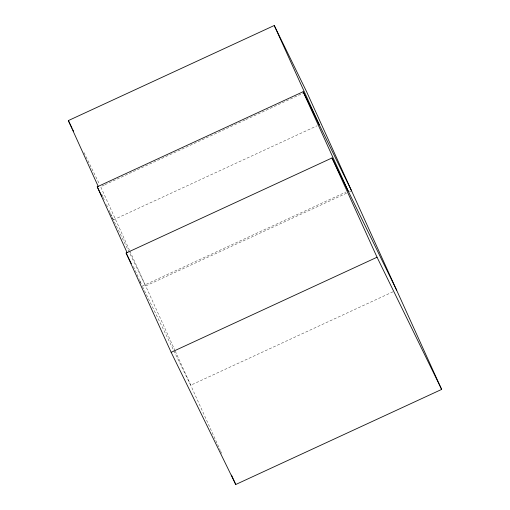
<?xml version="1.0" encoding="UTF-8"?>
<svg xmlns="http://www.w3.org/2000/svg" width="510" height="510" viewBox="0 0 510 510"><rect width="100%" height="100%" fill="white"/><g stroke="black" fill="none" stroke-linecap="round" stroke-linejoin="round"><path stroke-width="0.38" stroke-dasharray="2.55 1.91" d="M104.263 185.009L100.655 186.679L129.578 250.448M104.99 184.677L245.138 119.952M245.865 119.614L302.934 93.26M113.386 219.861L317.118 125.772M142.271 286.091L345.997 192.002M346.526 193.201L145.688 285.951L110.829 214.633M349.414 191.862L351.581 190.861M393 291.803L190.715 385.228L142.182 285.912M83.984 152.566L99.609 184.55M140.091 281.628L141.831 285.198M129.91 251.169L174.943 350.447M175.268 351.167L220.301 450.445M220.632 451.165L221.614 453.339M101.885 194.501L102.867 196.675M103.198 197.402L104.843 201.023M106.482 204.644L107.47 206.818M109.114 210.445L110.103 212.619M110.428 213.339L113.061 219.141M133.397 266.526L136.68 273.774M137.011 274.495L139.313 279.569M139.638 280.296L141.283 283.917"/><path stroke-width="0.76" d="M98.264 186.532L68.353 120.589L274.252 25.5L306.548 91.59L441.647 389.411L235.748 484.5L171.156 352.321L126.123 253.043L332.016 157.96L396.614 290.139M127.149 252.756L97.238 186.819L303.131 91.73L351.581 190.861M171.156 352.321L377.049 257.231L441.647 389.411M68.353 120.589L72.178 128.405M72.866 129.827L73.561 131.248M97.238 186.819L101.77 196.089M126.123 253.043L131.357 263.766M274.252 25.5L319.285 124.771M303.131 91.73L348.164 191.001M332.016 157.96L377.049 257.231M231.476 475.078L235.748 484.5"/></g></svg>
